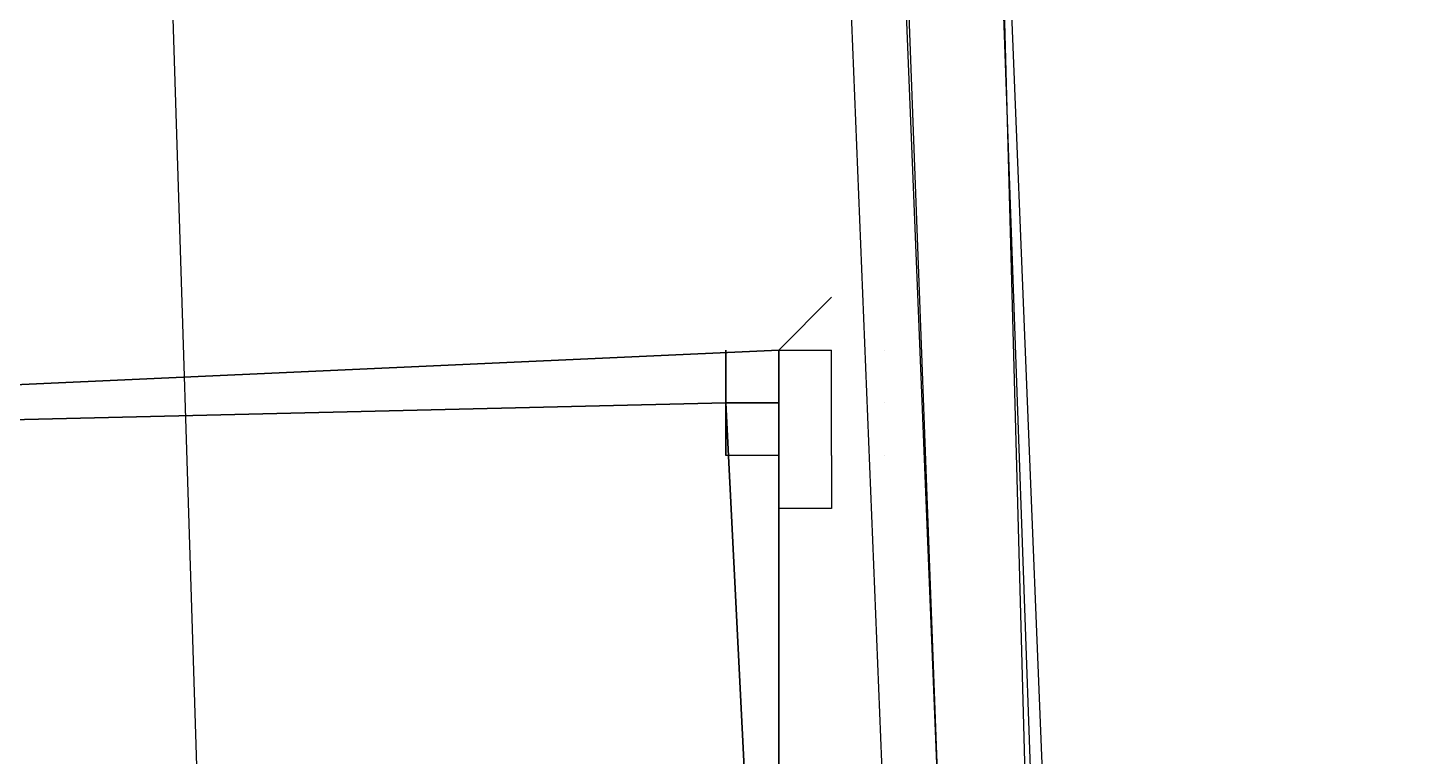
# Model space of a CAD drawing. Header units: feet. Extents: x -84 to 198, y -22 to 181.
# Drawn here: x 137.997 to 138.3467, y 110.8618 to 111.0459 of the extents above; entities that cross this region are included whole.
import ezdxf

# ---------------------------------------------------------------- set-up
doc = ezdxf.new("R2010")
doc.units = ezdxf.units.FT
doc.layers.add('A-AREA-UNIDAD', color=30, linetype='CONTINUOUS')
doc.layers.add('A-LINEA', color=7, linetype='CONTINUOUS')

msp = doc.modelspace()

# ---------------------------------------------------------------- linework, layer by layer
at = {"layer": 'A-AREA-UNIDAD'}
msp.add_lwpolyline([(122.88, 112.4089), (135.808, 109.3333), (135.872, 108.1778), (135.552, 106.8444), (137.36, 106.4178), (137.408, 107.0933), (138.16, 107.0933), (137.888, 115.6089), (137.088, 126.2044), (136.16, 134.0622), (134.688, 143.2533), (134.048, 143.2889), (134, 143.5378), (130.912, 144.9422)], dxfattribs=at)
at = {"layer": 'A-LINEA'}
for p, q in [((138.2, 110.9511), (138.2, 110.9644)), ((138.2, 110.9511), (138.2, 110.9644)), ((138.2, 110.9511), (138.2, 110.9644)), ((138.2, 110.9511), (138.2, 110.9644)), ((138.2133, 110.9644), (138.2133, 110.9644)), ((138.2133, 110.9644), (138.2133, 110.9644)), ((138.2133, 110.9644), (138.2133, 110.9644)), ((138.2133, 110.9644), (138.2133, 110.9644)), ((138.2, 110.9378), (138.2, 110.9511)), ((138.2, 110.9378), (138.2, 110.9511)), ((138.2, 110.9378), (138.2, 110.9511)), ((138.2, 110.9378), (138.2, 110.9511)), ((138.2133, 110.9511), (138.2133, 110.9511)), ((138.2133, 110.9511), (138.2133, 110.9511)), ((138.2133, 110.9511), (138.2133, 110.9511)), ((138.2133, 110.9511), (138.2133, 110.9511)), ((138.2133, 110.9378), (138.2133, 110.9378)), ((138.2133, 110.9378), (138.2133, 110.9378)), ((138.2133, 110.9378), (138.2133, 110.9378)), ((138.2133, 110.9378), (138.2133, 110.9378))]:
    msp.add_line(p, q, dxfattribs=at)
for points in [[(138.3067, 108.7111), (138.2133, 112.1778), (138.0667, 115.6578), (137.8533, 119.1244), (137.6, 122.5911), (137.28, 126.0578), (136.9067, 129.5244), (136.48, 132.9778), (136, 136.4178), (135.4667, 139.8578), (134.88, 143.2844)], [(138.3067, 108.7111), (138.2133, 112.1778), (138.0667, 115.6578), (137.8533, 119.1244), (137.6, 122.5911), (137.28, 126.0578), (136.9067, 129.5244), (136.48, 132.9778), (136, 136.4178), (135.4667, 139.8578), (134.88, 143.2844)], [(138.3467, 106.2578), (138.2933, 109.6444), (138.1733, 113.0311), (138.0267, 116.4044), (137.8133, 119.7778), (137.5467, 123.1511), (137.2267, 126.5244), (136.8667, 129.8844), (136.4533, 133.2444), (135.9733, 136.5911), (135.4533, 139.9378), (134.88, 143.2711)], [(138.3467, 106.2578), (138.2933, 109.6444), (138.1733, 113.0311), (138.0267, 116.4044), (137.8133, 119.7778), (137.5467, 123.1511), (137.2267, 126.5244), (136.8667, 129.8844), (136.4533, 133.2444), (135.9733, 136.5911), (135.4533, 139.9378), (134.88, 143.2711)], [(138.2267, 110.8444), (138.2267, 110.8578), (138.0667, 114.7911), (138.0533, 114.7911), (138.2133, 110.8444), (138.2267, 110.8444)], [(138.2267, 110.8444), (138.2267, 110.8578), (138.0667, 114.7911), (138.0533, 114.7911), (138.2133, 110.8444), (138.2267, 110.8444)], [(138.2533, 110.8578), (138.0933, 114.7911), (138.08, 114.7911), (138.2267, 110.8578), (138.24, 110.8444), (138.2533, 110.8444), (138.2533, 110.8578)], [(138.2533, 110.8578), (138.0933, 114.7911), (138.08, 114.7911), (138.2267, 110.8578), (138.24, 110.8444), (138.2533, 110.8444), (138.2533, 110.8578)], [(138.2, 110.9244), (138.1867, 110.9244), (138.1867, 110.9244), (138.1867, 110.9511), (138.1867, 110.9511), (138.1733, 110.9511), (138.1733, 110.9378), (138.1733, 110.9378), (138.1733, 110.9511), (138.1733, 110.9511), (138.1733, 110.9644), (138.1733, 110.9644), (138.1733, 110.9511), (138.1867, 110.9511), (138.1867, 110.9511), (138.1867, 110.9644), (138.1867, 110.9644), (138.2, 110.9778), (138.2, 110.9778)], [(138.2, 110.9244), (138.1867, 110.9244), (138.1867, 110.9244), (138.1867, 110.9511), (138.1867, 110.9511), (138.1733, 110.9511), (138.1733, 110.9378), (138.1733, 110.9378), (138.1733, 110.9511), (138.1733, 110.9511), (138.1733, 110.9644), (138.1733, 110.9644), (138.1733, 110.9511), (138.1867, 110.9511), (138.1867, 110.9511), (138.1867, 110.9644), (138.1867, 110.9644), (138.2, 110.9778), (138.2, 110.9778)], [(137.6133, 110.6578), (137.6, 110.9378), (138.1867, 110.9644), (138.1867, 110.6711), (137.6133, 110.6578)], [(137.6, 110.9378), (137.6133, 110.6578), (138.1867, 110.6711), (138.1867, 110.9644), (137.6, 110.9378)], [(137.6133, 110.6578), (137.6, 110.9378), (138.1867, 110.9644), (138.1867, 110.6711), (137.6133, 110.6578)], [(137.6, 110.9378), (137.6133, 110.6578), (138.1867, 110.6711), (138.1867, 110.9644), (137.6, 110.9378)], [(138.2, 110.9378), (138.2, 110.9244), (138.2, 110.9244), (138.1867, 110.9244), (138.1867, 110.9244), (138.1867, 110.9378), (138.1867, 110.9378), (138.1733, 110.9378), (138.1733, 110.9378), (138.1733, 110.9378), (138.1733, 110.9511), (138.1733, 110.9511), (138.1733, 110.9511), (138.1733, 110.9511), (138.1733, 110.9511), (138.1867, 110.9511), (138.1867, 110.9511), (138.1867, 110.9644), (138.1867, 110.9644), (138.2, 110.9644), (138.2, 110.9644)], [(138.2, 110.9378), (138.2, 110.9244), (138.2, 110.9244), (138.1867, 110.9244), (138.1867, 110.9244), (138.1867, 110.9378), (138.1867, 110.9378), (138.1733, 110.9378), (138.1733, 110.9378), (138.1733, 110.9378), (138.1733, 110.9511), (138.1733, 110.9511), (138.1733, 110.9511), (138.1733, 110.9511), (138.1733, 110.9511), (138.1867, 110.9511), (138.1867, 110.9511), (138.1867, 110.9644), (138.1867, 110.9644), (138.2, 110.9644), (138.2, 110.9644)], [(137.6267, 110.6578), (137.6133, 110.9378), (138.1733, 110.9511), (138.1867, 110.6844), (137.6267, 110.6578)], [(137.6133, 110.9378), (137.6267, 110.6578), (138.1867, 110.6844), (138.1733, 110.9511), (137.6133, 110.9378)], [(137.6267, 110.6578), (137.6133, 110.9378), (138.1733, 110.9511), (138.1867, 110.6844), (137.6267, 110.6578)], [(137.6133, 110.9378), (137.6267, 110.6578), (138.1867, 110.6844), (138.1733, 110.9511), (137.6133, 110.9378)], [(138.2, 110.9378), (138.2, 110.9378), (138.2, 110.9378)], [(138.2, 110.9378), (138.2, 110.9378), (138.2, 110.9378)]]:
    msp.add_lwpolyline(points, dxfattribs=at)
msp.add_lwpolyline([(138.1867, 110.9511), (138.1733, 110.9511), (138.1733, 110.9511), (138.1867, 110.9511)], close=True, dxfattribs=at)
msp.add_lwpolyline([(138.1867, 110.9511), (138.1733, 110.9511), (138.1733, 110.9511), (138.1867, 110.9511)], close=True, dxfattribs=at)
msp.add_lwpolyline([(138.1867, 110.9511), (138.1733, 110.9511), (138.1733, 110.9511), (138.1867, 110.9511)], close=True, dxfattribs=at)
msp.add_lwpolyline([(138.1867, 110.9511), (138.1733, 110.9511), (138.1733, 110.9511), (138.1867, 110.9511)], close=True, dxfattribs=at)

doc.saveas('drawing.dxf')
